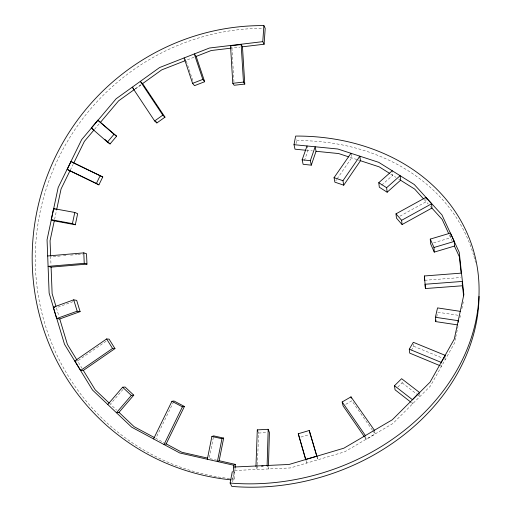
<?xml version="1.0" encoding="UTF-8"?>
<svg xmlns="http://www.w3.org/2000/svg" width="512" height="512" viewBox="0 0 512 512"><rect width="100%" height="100%" fill="white"/><g stroke="black" fill="none" stroke-linecap="round" stroke-linejoin="round"><path stroke-width="0.38" stroke-dasharray="2.56 1.92" d="M268.429 466.573L268.365 468.947L267.104 465.914M257.414 465.498L257.274 469.459L255.955 466.432M257.446 464.71L258.579 433.05L258.067 431.782M233.184 473.011L232.704 480.006L234.336 479.046L235.13 467.482M232.666 481.856L234.79 470.49L233.472 467.744M296.019 143.706L296.608 140.582L296.282 139.078M213.37 437.44L209.165 458.464L216.851 460.205M54.592 219.405L56.467 210.586M455.571 337.92L454.426 343.238L430.368 386.093L392.877 423.526L344.774 451.782L290.362 467.942L234.79 470.49M455.731 337.165L458.016 326.528M459.898 317.76L460.365 315.584M461.83 308.768L463.616 300.435M436.73 316.922L437.626 313.03M304.39 160.659L307.955 150.477L307.027 145.971M173.658 401.715L155.808 438.317L164.109 442.765M70.285 170.138L73.069 164.461M411.315 350.368L413.715 346.253L413.312 342.298M335.763 180.832L336.672 179.52M337.126 178.861L351.654 157.83L351.072 154.048M94.547 129.325L100.064 122.79M123.053 389.395L110.362 404.179L116.685 410.17M397.786 387.117L402.144 382.829L401.792 380.077M381.664 185.146L392.73 175.328L392.25 170.771M135.181 88.934L141.357 84.499M135.251 88.998L141.427 84.563M78.189 360.518L106.464 340.966M364.819 437.363L366.182 439.334L375.13 434.074L374.406 430.272M345.786 404.307L351.846 400.8L372.39 430.163M399.91 216.198L426.15 201.747L425.862 197.421M193.997 57.254L186.054 60.358L184.602 58.547M73.05 301.683L56.358 307.718L58.842 315.962M433.536 242.854L450.618 237.76L450.477 234.035M300.954 437.069L309.67 434.477M230.874 46.387L231.917 48.058L239.795 47.123M60.243 256L50.688 256.819L50.995 264.749M63.43 255.731L67.411 255.386M70.598 255.117L76.966 254.573M77.76 254.502L82.541 254.093M424.736 280.288L460.819 277.542M258.579 433.05L267.085 432.608M74.829 360.947L77.536 360.973L82.086 368.397M306.432 150.323L312.371 150.918M437.805 312.256L458.029 315.245M350.208 157.357L357.53 159.763M358.266 160L360.467 160.723M413.715 346.253L442.47 358.074M443.206 358.374L445.414 359.283L445.254 356.141M440 365.69L441.478 366.304L441.293 363.181M390.714 174.061L395.994 177.37M398.611 179.008L400.57 180.237M402.144 382.829L416.838 394.182M417.446 394.656L419.898 396.544L419.507 392.659M411.558 402.694L412.781 403.654L412.518 401.344M424.058 199.437L428.237 204.045M430.323 206.349L431.891 208.077M372.845 430.816L375.13 434.074M449.312 234.931L452.211 241.222M186.304 61.107L193.018 81.197M306.112 460.947L306.816 463.059L306.17 460.8M316.813 456.224L317.907 459.763L317.248 457.51M365.549 436.294L366.182 439.334M231.917 48.058L233.984 82.099M234.336 479.046A227.277 222.24 -57.5 0 1 230.374 478.643M229.581 478.554A227.277 222.24 -57.5 0 1 35.885 242.298A227.277 222.24 -57.5 0 1 262.048 28.307M473.914 256.442A207.533 169.741 -17.1 0 1 475.443 262.432M296.608 140.582A207.533 169.741 -17.1 0 1 473.491 254.97"/><path stroke-width="0.77" d="M267.104 465.914L268.186 429.306L257.299 429.882L255.955 466.432M268.454 465.779L269.408 432.486L268.186 429.306M233.242 472.237L233.722 465.242L235.341 464.397L235.13 467.482M242.47 46.803L244.774 84.077L234.176 85.267L232.794 83.296L230.528 45.83L241.152 44.563L242.47 46.803L264.115 44.23L262.784 41.645L263.885 25.6A229.146 223.994 -57.5 0 0 32.774 241.402A229.146 223.994 -57.5 0 0 231.13 479.859M264.115 44.23L265.203 28.307L263.885 25.6M479.046 296.378A207.533 169.741 -17.1 0 1 231.814 486.4L230.125 483.046L232.282 471.629M305.67 150.246L294.995 149.178L294.003 144.685L295.629 136.07A208.806 170.234 -17.1 0 1 476.442 317.818A208.806 170.234 -17.1 0 1 230.125 483.046M207.334 459.251L211.891 436.48L213.683 435.878L223.661 438.099L219.155 460.73L217.402 461.536L221.952 438.714L223.661 438.099M51.226 219.706L53.594 208.595L74.784 212.461L77.658 213.69L75.315 224.768L54.278 220.877L51.226 219.706L72.422 223.622L75.315 224.768M54.278 220.877L50.054 240.749L50.656 256.051M56.621 209.85L61.069 188.941L69.933 170.848L67.187 169.37L71.046 161.504L102.758 176.986L98.906 184.851L69.933 170.848M72.422 223.622L74.784 212.461M457.562 324.896L435.654 321.594L436.013 320.032M435.654 321.594L435.379 317.274L437.542 307.904L460.25 311.354M311.277 165.158L316.051 151.29L315.162 146.771L310.355 160.672L311.277 165.158L303.117 164.301L302.15 159.821L307.027 145.971M153.555 438.925L171.91 401.306L174.01 400.998L184.429 406.47L166.189 443.878L164.019 444.538L182.413 406.822L184.429 406.47M102.758 176.986L73.76 163.046L84.39 141.357L94.048 129.92M98.906 184.851L96.365 183.469L100.243 175.546M409.28 349.184L413.312 342.298L445.21 355.354L441.242 362.4L409.28 349.184L409.715 353.114L439.264 365.382M343.731 185.19L360.467 160.723L359.814 156.179L342.97 180.71L343.731 185.19L334.854 182.144L334.054 177.67L350.957 153.286M91.277 127.981L97.85 120.198L116.614 136.192L110.061 143.936L107.411 142.106L91.277 127.981L93.517 129.549M97.472 120.89L81.677 139.597L58.163 187.558L47.053 239.77L49.133 293.107L64.506 344.294L92.518 390.042L131.706 427.2L179.789 452.992L233.722 465.242M97.971 120.288L116.154 98.752L159.59 67.539L209.466 48.013L262.784 41.645M100.57 122.202L118.605 100.838L134.566 89.376M107.411 142.106L114.016 134.291L116.614 136.192M107.77 404.506L122.611 387.219L125.088 387.034L133.754 395.168L118.989 412.352L116.454 412.742L131.341 395.424L133.754 395.168M412.339 399.802L419.488 392.467L401.613 378.701L394.483 385.715L395.059 389.798L410.944 402.221M387.136 192.224L400.57 180.237L400.128 175.686L386.618 187.712L387.136 192.224L379.328 187.213L378.765 182.701L392.25 170.771M142.592 83.616L161.715 69.882L185.318 60.646M154.637 120.96L162.803 115.136L164.979 117.171L156.87 122.944L154.637 120.96L132.237 87.2L133.402 88.288M106.624 338.95L74.829 360.947L80.659 370.47L83.328 370.426L114.97 348.589L109.094 339.142L106.624 338.95L112.544 348.467L114.97 348.589M80.659 370.47L112.544 348.467M364.371 436.71L343.098 405.869L342.17 401.965L350.982 396.87L374.406 430.272M402.048 224.563L431.891 208.077L431.635 203.763L425.862 197.421L396 213.837L396.454 218.099L402.048 224.563L401.619 220.32L396 213.837M401.619 220.32L431.635 203.763M184.115 57.939L192.576 83.366L194.515 85.664L204.672 81.728L202.822 79.398L194.246 53.875L196.16 56.41L211.206 50.522L231.149 48.154M192.576 83.366L202.822 79.398M53.242 307.245L73.722 299.834L76.678 300.371L80.102 311.629L59.744 318.957L56.646 318.579L53.242 307.245L54.874 307.494M56.646 318.579L77.171 311.187L80.102 311.629M454.451 246.08L434.259 252.102L430.566 243.744L430.266 239.098L450.445 233.075L454.298 241.414L454.451 246.08L459.334 256.691L461.101 272.858M434.259 252.102L433.984 247.482L454.298 241.414M305.645 459.546L298.259 433.766L309.235 430.502L317.024 456.762M305.606 459.437L316.813 456.224M232.794 83.296L243.469 82.086L244.774 84.077M47.68 255.968L83.789 252.87L86.522 253.754L86.97 264.128L51.091 267.13L48.09 266.362L84.237 263.328L86.97 264.128M424.736 280.288L424.41 275.968L461.504 273.114M425.414 288.538L462.509 285.766L462.413 281.434L425.088 284.25L425.414 288.538L424.41 275.968M233.946 467.021L289.075 464.461L343.859 448.192L392.301 419.776L430.048 382.15L454.272 339.11L463.853 294.63L459.226 252.275L441.952 214.899L414.278 184.506L378.726 162.336L337.83 149.011L294.003 144.685M261.53 466.17L263.123 466.099M316.051 151.29L338.598 153.549L348.755 156.883M302.15 159.821L310.355 160.672M435.379 317.274L458.214 320.685L458.259 322.214M211.891 436.48L221.952 438.714M207.648 458.118L181.837 452.262L166.189 443.878M219.155 460.73L235.341 464.397M360.467 160.723L379.277 166.893L389.37 173.216M334.054 177.67L342.97 180.71M53.594 208.595L55.155 209.242M67.187 169.37L96.365 183.469M171.91 401.306L182.413 406.822M154.406 437.562L134.118 426.688L118.989 412.352M71.046 161.504L73.76 163.046M400.57 180.237L414.643 189.056L423.533 198.861M378.765 182.701L386.618 187.712M394.483 385.715L412.32 399.61M97.85 120.198L114.016 134.291M104.723 139.264L110.061 143.936M122.611 387.219L131.341 395.424M109.242 403.117L95.219 389.83L83.328 370.426M431.891 208.077L442.163 219.405L448.666 233.523M342.17 401.965L365.395 435.558M164.979 117.171L142.656 83.68L140.32 81.389L162.803 115.136M156 121.632L156.87 122.944M77.126 360.314L67.411 344.454L59.744 318.957M430.266 239.098L433.984 247.482M257.299 429.882L257.811 431.149M196.16 56.41L204.672 81.728M298.259 433.766L305.952 460.051M73.722 299.834L77.171 311.187M55.917 306.24L52.134 293.664L51.091 267.13M309.235 430.502L316.781 456.115M350.982 396.87L351.27 398.182M462.182 282.752L463.603 295.827M241.152 44.563L243.469 82.086M83.789 252.87L84.237 263.328"/></g></svg>
